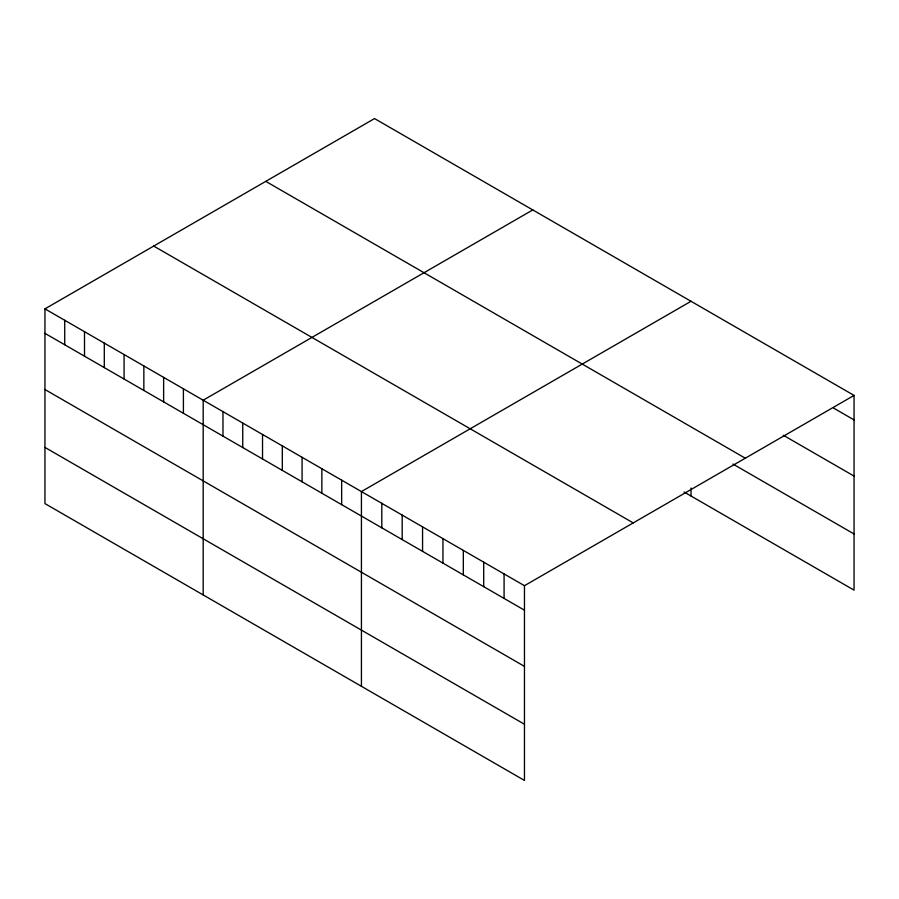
<?xml version="1.0" encoding="UTF-8"?>
<svg xmlns="http://www.w3.org/2000/svg" width="899" height="899" viewBox="0 0 899 899"><rect width="100%" height="100%" fill="white"/><g stroke="black" fill="none" stroke-linecap="round" stroke-linejoin="round"><path stroke-width="1.35" d="M44.95 308.863L524.465 585.699L524.465 780.433L44.95 503.586L44.95 308.863L374.535 118.567L854.05 395.414L854.05 590.137L684.038 491.989M532.781 209.928L203.185 400.212L203.185 594.947M691.016 301.289L361.432 491.573L361.432 686.297M524.465 585.699L854.05 395.414M833.665 408.135L854.05 419.9M783.321 435.251L854.05 476.077M265.778 181.362L745.282 458.209M732.977 464.064L854.05 533.961M153.718 246.068L633.222 522.903M44.95 333.349L524.465 610.185M44.95 389.525L524.465 666.373M44.95 447.41L524.465 724.246M691.016 487.988L691.016 496.012M504.081 573.933L504.081 598.419M483.707 562.167L483.707 586.654M463.322 550.402L463.322 574.888M442.949 538.636L442.949 563.122M422.564 526.87L422.564 551.357M402.19 515.105L402.19 539.591M381.805 503.339L381.805 527.825M341.654 480.156L341.654 504.642M321.864 468.739L321.864 493.225M302.086 457.31L302.086 481.797M282.308 445.893L282.308 470.379M262.53 434.475L262.53 458.962M242.752 423.058L242.752 447.545M222.974 411.641L222.974 436.127M183.407 388.795L183.407 413.282M163.629 377.378L163.629 401.864M143.851 365.96L143.851 390.447M124.073 354.532L124.073 379.018M104.295 343.115L104.295 367.601M84.506 331.697L84.506 356.184M64.728 320.28L64.728 344.767"/></g></svg>
